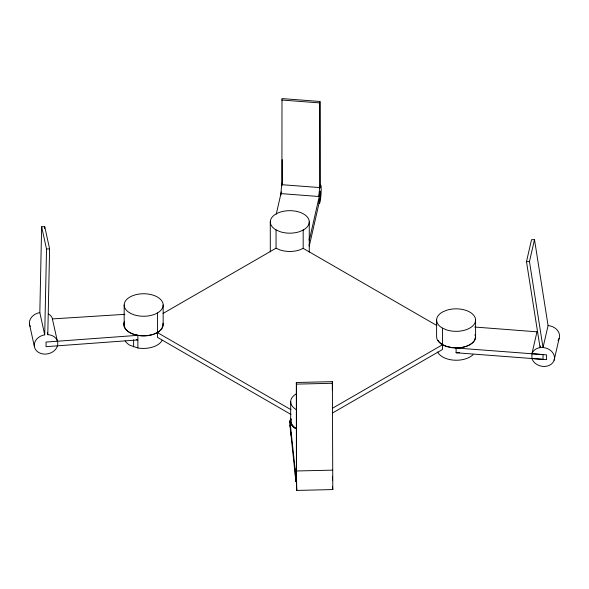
<?xml version="1.0" encoding="UTF-8"?>
<svg xmlns="http://www.w3.org/2000/svg" width="589" height="589" viewBox="0 0 589 589"><rect width="100%" height="100%" fill="white"/><g stroke="black" fill="none" stroke-linecap="round" stroke-linejoin="round"><path stroke-width="0.88" d="M44.712 334.824L39.824 312.597L41.635 226.794L44.712 226.618L49.601 248.838L47.79 334.64A11.883 9.623 -12.4 0 1 57.015 340.008L57.759 342.408L57.707 344.94L56.861 347.436A11.883 9.623 -12.4 0 1 36.577 350.83A11.883 9.623 -12.4 0 1 44.712 334.824L46.524 249.022L41.635 226.794M44.676 228.444L44.712 226.618M280.894 195.158L281.1 191.219A9.35 0.994 -85.7 0 1 281.903 184.703L282.529 182.406M280.946 193.612L318.877 196.498L319.032 194.105A9.35 0.994 -85.7 0 1 319.834 187.589L320.46 184.836L320.46 185.285A9.35 0.994 -85.7 0 1 320.99 194.606A9.35 0.994 -85.7 0 1 319.054 203.293M296.407 469.352L296.326 382.497L332.365 381.657L332.8 489.569L296.753 490.416L296.407 469.352L296.193 468.196L296.473 481.537L295.928 481.544L289.95 425.199L289.95 420.737A19.334 11.162 0 0 0 295.678 428.615M531.941 358.51L543.029 359.364L543.029 354.6L531.948 353.687A11.574 9.365 13 0 1 540.061 347.628L526.485 261.641L531.528 239.708L534.503 239.613L529.452 261.545L543.029 347.532A11.574 9.365 13 0 1 554.455 357.037A11.574 9.365 13 0 1 545.024 366.439A11.574 9.365 13 0 1 531.948 358.576L531.933 353.761L536.999 331.754M282.374 183.091L281.903 185.16L281.998 98.584L319.93 101.47L320.151 186.161L320.46 185.285L319.834 188.038L319.93 101.47M276.256 214.19L281.321 191.955M318.877 196.498L320.011 191.528L320.011 193.95M318.885 202.13L319.82 198.007M540.466 345.876L540.061 347.628L543.029 347.532L548.079 325.599L534.503 239.613M554.109 360.277L559.16 338.344M436.604 320.085L436.604 336.746A19.496 11.257 0 0 0 442.317 344.698L446.352 346.487L451.152 347.473M163.094 313.422L276.05 248.205L280.033 249.964A19.496 11.257 0 0 0 299.529 249.964L303.173 248.352L436.847 325.526M332.866 408.037L442.457 344.764M332.859 412.801L442.457 349.52L442.457 328.102M296.539 393.717L296.4 393.776A19.496 11.257 0 0 0 296.4 409.694M52.487 318.907L124.934 314.327M46.524 249.022L49.601 248.838M526.485 261.641L529.452 261.545M296.326 382.497L296.444 384.124L332.483 383.284M332.564 470.14L296.525 470.979L296.444 384.124M289.95 420.737L295.928 477.083L296.473 477.075M281.675 100.02L319.606 102.898M281.903 184.703L319.834 187.589M474.749 327.042L536.984 331.821M451.049 347.613L546.592 354.873L546.592 359.636L456.1 352.759L456.1 347.878M136.28 339.566L137.863 339.941L46.045 346.671L46.045 342.062L137.863 335.332A19.614 11.324 0 0 0 152.779 334.383M125.199 340.898A19.496 11.257 0 0 0 129.874 345.242L137.863 347.974A19.614 11.324 0 0 0 162.174 340.273M157.447 332.594L290.981 409.694M290.981 414.45L157.447 337.357L157.447 312.965M332.8 489.569L332.468 486.779M296.753 490.416L296.046 475.36L296.473 481.537M57.391 341.23L52.126 317.78A11.883 9.623 -12.4 0 0 48.497 314.011M47.4 332.866L47.79 334.64M29.45 324.097L34.339 346.325M282.16 159.597L282.219 183.275M332.365 381.657L332.373 389.889M475.588 320.085A19.496 11.257 0 0 1 446.352 329.833L442.317 328.044A19.496 11.257 0 0 1 442.317 312.126L446.352 310.337A19.496 11.257 0 0 1 475.588 320.085L475.588 338.351M332.52 476.229L332.52 480.69M309.269 221.92L309.269 252.099M303.173 230.056L303.173 248.352M295.928 477.083L295.928 481.544M295.273 470.92L295.273 475.382M290.686 401.735L290.686 420.921M276.05 229.909L276.05 248.205M270.285 221.92L270.285 251.893M163.153 305.006A19.496 11.257 0 0 1 133.917 314.754A19.496 11.257 0 0 1 133.917 295.258A19.496 11.257 0 0 1 163.153 305.006L163.153 324.642M137.863 347.974L137.863 335.332L133.173 334.14A19.614 11.324 0 0 1 124.522 321.292M133.607 339.75L133.607 346.892M124.169 305.006L124.169 324.642M162.991 323.17A19.496 11.257 0 0 1 138.614 335.509L133.917 334.383L129.874 332.594A19.496 11.257 0 0 1 124.338 323.17M162.954 324.708A19.614 11.324 0 0 1 160.745 329.693M159.56 330.827A19.614 11.324 0 0 1 157.631 332.218M156.91 332.638A19.614 11.324 0 0 1 153.663 334.088M456.1 347.996A19.496 11.257 0 0 0 474.925 339.654L475.588 336.775L475.102 334.604L475.588 336.761L474.925 339.654A19.275 11.132 0 0 1 456.291 347.893L451.299 347.51L446.653 346.391A19.275 11.132 0 0 1 438.047 340.324M296.701 428.785A19.334 11.162 0 0 1 294.139 426.973M293.609 426.48A19.334 11.162 0 0 1 292.026 424.485M291.651 423.793A19.334 11.162 0 0 1 291.128 419.449M472.996 354.688A19.275 11.132 0 0 1 453.773 360.144A19.275 11.132 0 0 1 437.686 351.979M291.15 435.602A19.334 11.162 0 0 1 291.128 432.687M296.4 428.88A19.496 11.257 0 0 1 291.062 418.727M290.635 428.093A19.334 11.162 0 0 1 289.95 425.199M459.486 352.583A19.496 11.257 0 0 1 456.1 352.759M309.107 238.898A19.496 11.257 0 0 1 309.269 240.371L320.497 191.138L320.497 196.792L309.269 246.025A19.496 11.257 0 0 0 309.107 244.553M548.079 325.599A11.574 9.365 13 0 1 558.011 340.538M30.194 326.497A11.883 9.623 -12.4 0 1 39.824 312.597M303.563 229.879L299.529 231.668A19.496 11.257 0 0 1 280.033 231.668L275.998 229.879A19.496 11.257 0 0 1 275.998 213.969A19.496 11.257 0 0 1 303.563 213.969A19.496 11.257 0 0 1 303.563 229.879"/></g></svg>
